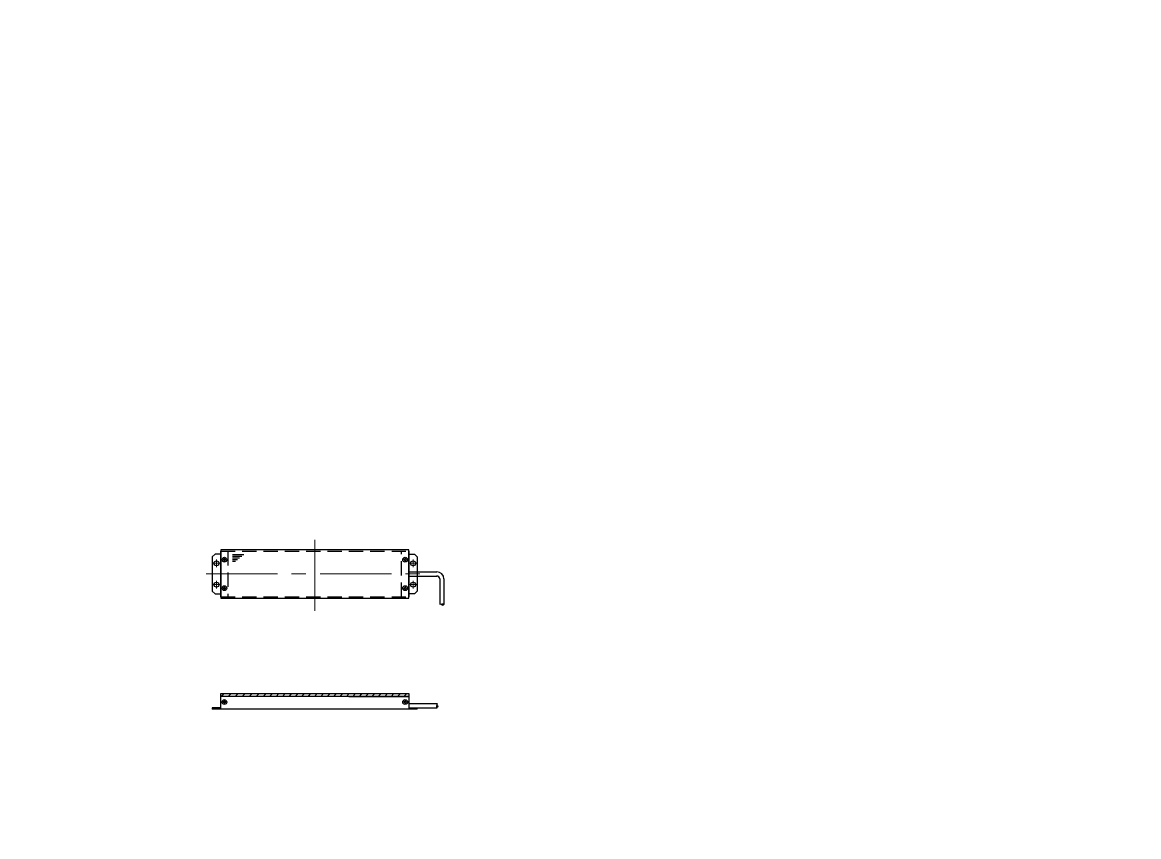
# Paper-space layout 'A3_1_2' of a CAD drawing. Header units: millimetres. Extents: x 0 to 392, y 0 to 286.
# The model-space entities are those that its viewports show. They can reach past a viewport. Long polylines and large blocks are cut down to what shows.
import ezdxf

# ---------------------------------------------------------------- set-up
doc = ezdxf.new("R2010")
doc.units = ezdxf.units.MM
doc.linetypes.add('CENTER', pattern=[2, 1.25, -0.25, 0.25, -0.25])
doc.linetypes.add('HIDDEN', pattern=[0.375, 0.25, -0.125])
doc.layers.get('0').update_dxf_attribs({"lineweight": 30})
doc.layers.add('2KD_寸法１', color=7, linetype='Continuous', lineweight=15)
doc.layers.add('PINOFF', color=6, linetype='Continuous', lineweight=9)
doc.layers.get('PINOFF').freeze()

# ---------------------------------------------------------------- blocks, each defined once
blk = doc.blocks.new('A$C50C030A1')
for p, q in [((-0.3, 0.2), (-0.6, 0.2)), ((-0.3, 0.2), (-0.2, 0.3)), ((-0.2, 0.3), (-0.2, 0.6)), ((0.2, 0.3), (0.2, 0.6)), ((0.2, 0.3), (0.3, 0.2)), ((0.3, 0.2), (0.6, 0.2)), ((-0.3, -0.2), (-0.6, -0.2)), ((-0.2, -0.3), (-0.3, -0.2)), ((-0.2, -0.3), (-0.2, -0.6)), ((0.3, -0.2), (0.2, -0.3)), ((0.2, -0.3), (0.2, -0.6)), ((0.3, -0.2), (0.6, -0.2))]:
    blk.add_line(p, q)
blk.add_circle((0, 0), 1.7)
for centre, major_axis in [((-0.6, 0), (-0.4, 0)), ((0, 0.6), (0, 0.4)), ((0.6, 0), (0.4, 0)), ((0, -0.6), (0, -0.4))]:
    blk.add_ellipse(centre, major_axis=major_axis, ratio=0.5, start_param=-1.570795, end_param=1.570795)
blk = doc.blocks.new('A$C69E816FE')
for p, q in [((0, 12), (20, 12)), ((0, 9), (16.4, 9)), ((0, 6), (12.7, 6)), ((0, 3), (9.1, 3)), ((0, 0), (5.4, 0))]:
    blk.add_line(p, q)
blk = doc.blocks.new('A$C2C9969CB')
for p, q in [((-66, 34), (-66, 0)), ((66, 34), (-66, 34)), ((-66, 1), (-66, 33)), ((66, 0), (66, 34)), ((66, 33), (66, 1)), ((-70, 31), (-72, 29)), ((-72, 29), (-72, 5)), ((-66, 31), (-70, 31)), ((66, 31), (70, 31)), ((70, 31), (72, 29)), ((72, 29), (72, 5)), ((66, 18.5), (85.69, 18.5)), ((66, 15.5), (85.92, 15.5)), ((87.72, 13.51), (87.72, -4.52)), ((90.72, 13.49), (90.72, -4.52)), ((-70, 3), (-72, 5)), ((-70, 3), (-66, 3)), ((-66, 0), (66, 0)), ((66, 0), (66, 6)), ((70, 3), (66, 3)), ((70, 3), (72, 5))]:
    blk.add_line(p, q)
at = {"linetype": 'HIDDEN', "ltscale": 10}
for p, q in [((-66, 33), (66, 33)), ((-61, 33), (-61, 1)), ((61, 1), (61, 33)), ((-66, 1), (66, 1))]:
    blk.add_line(p, q, dxfattribs=at)
for centre in [(-69, 24.5), (69, 24.5), (-69, 9.5), (69, 9.5)]:
    blk.add_circle(centre, 1.75)
for centre, radius, start, end in [((85.67, 13.45), 5.05, 0.50815, 89.76221), ((85.72, 13.51), 2, 0, 95.64566), ((88.4, -5.16), 0.936, 46.68202, 136.38325)]:
    blk.add_arc(centre, radius, start, end)
at = {"extrusion": (0, 0, -1)}
blk.add_ellipse((89.88, -4.52), major_axis=(-0.842, 0), ratio=0.448876, start_param=4.712389, end_param=10.995574, dxfattribs=at)
for p in [(-63.5, 27), (63.5, 27), (-63.5, 7), (63.5, 7)]:
    blk.add_blockref('A$C50C030A1', p)
at = {"xscale": 0.3999999999999772, "yscale": 0.3999999999999772, "zscale": 0.4}
blk.add_blockref('A$C69E816FE', (-57.89, 25.89), dxfattribs=at)
blk = doc.blocks.new('A$C2A24600E')
for p, q in [((6, 11), (138, 11)), ((6, 0), (6, 9)), ((138, 9), (6, 9)), ((6, 1), (6, 9)), ((6.08, 9), (6.08, 11)), ((6.6, 9.22), (8.38, 11)), ((11.5, 9.22), (13.28, 11)), ((16.4, 9.22), (18.18, 11)), ((21.3, 9.22), (23.08, 11)), ((26.2, 9.22), (27.98, 11)), ((31.1, 9.22), (32.88, 11)), ((36, 9.22), (37.78, 11)), ((40.27, 9), (42.27, 11)), ((40.29, 9), (42.29, 11)), ((44.76, 9), (46.76, 11)), ((44.78, 9), (46.78, 11)), ((49.25, 9), (51.25, 11)), ((49.27, 9), (51.27, 11)), ((53.74, 9), (55.74, 11)), ((53.76, 9), (55.76, 11)), ((58.23, 9), (60.23, 11)), ((58.25, 9), (60.25, 11)), ((62.72, 9), (64.72, 11)), ((62.74, 9), (64.74, 11)), ((67.21, 9), (69.21, 11)), ((67.23, 9), (69.23, 11)), ((71.7, 9), (73.7, 11)), ((71.72, 9), (73.72, 11)), ((76.19, 9), (78.19, 11)), ((76.21, 9), (78.21, 11)), ((80.68, 9), (82.68, 11)), ((80.7, 9), (82.7, 11)), ((85.17, 9), (87.17, 11)), ((85.19, 9), (87.19, 11)), ((87, 10.83), (87.17, 11)), ((89.66, 9), (91.66, 11)), ((89.68, 9), (91.68, 11)), ((94.15, 9), (96.15, 11)), ((94.17, 9), (96.17, 11)), ((96, 9), (138, 9)), ((98.64, 9), (100.64, 11)), ((98.66, 9), (100.66, 11)), ((103.13, 9), (105.13, 11)), ((103.15, 9), (105.15, 11)), ((107.62, 9), (109.62, 11)), ((107.64, 9), (109.64, 11)), ((112.11, 9), (114.11, 11)), ((116.6, 9), (118.6, 11)), ((121.09, 9), (123.09, 11)), ((125.58, 9), (127.58, 11)), ((130.07, 9), (132.07, 11)), ((134.56, 9), (136.56, 11)), ((138, 11), (138, 9)), ((138, 9), (138, 0)), ((138, 9), (138, 1)), ((6, 1), (0, 1)), ((0, 1), (0, 0)), ((6, 0), (0, 0)), ((3, 0), (3, 1)), ((6, 0), (6, 1)), ((138, 0), (6, 0)), ((8.2, 5.2), (7.9, 5.2)), ((8.2, 4.8), (7.9, 4.8)), ((8.2, 5.2), (8.3, 5.3)), ((8.3, 4.7), (8.2, 4.8)), ((8.3, 5.3), (8.3, 5.6)), ((8.3, 4.7), (8.3, 4.4)), ((8.7, 5.3), (8.7, 5.6)), ((8.7, 5.3), (8.8, 5.2)), ((8.8, 4.8), (8.7, 4.7)), ((8.7, 4.7), (8.7, 4.4)), ((8.8, 5.2), (9.1, 5.2)), ((8.8, 4.8), (9.1, 4.8)), ((135.2, 5.2), (134.9, 5.2)), ((135.2, 4.8), (134.9, 4.8)), ((135.2, 5.2), (135.3, 5.3)), ((135.3, 4.7), (135.2, 4.8)), ((135.3, 5.3), (135.3, 5.6)), ((135.3, 4.7), (135.3, 4.4)), ((135.7, 5.3), (135.7, 5.6)), ((135.7, 5.3), (135.8, 5.2)), ((135.8, 4.8), (135.7, 4.7)), ((135.7, 4.7), (135.7, 4.4)), ((135.8, 5.2), (136.1, 5.2)), ((135.8, 4.8), (136.1, 4.8)), ((138, 4), (158, 4)), ((138, 1), (158, 1)), ((144, 0), (138, 0)), ((141, 0), (141, 1)), ((144, 0), (144, 1))]:
    blk.add_line(p, q)
for centre in [(8.5, 5), (135.5, 5)]:
    blk.add_circle(centre, 1.7)
blk.add_arc((158.65, 3.42), 0.936, 133.61675, 223.31798)
for centre, major_axis, ratio, start_param, end_param in [((7.9, 5), (-0.4, 0), 0.5, -1.570795, 1.570795), ((8.5, 5.6), (0, 0.4), 0.5, -1.570795, 1.570795), ((8.5, 4.4), (0, -0.4), 0.5, -1.570795, 1.570795), ((9.1, 5), (0.4, 0), 0.5, -1.570795, 1.570795), ((134.9, 5), (-0.4, 0), 0.5, -1.570795, 1.570795), ((135.5, 5.6), (0, 0.4), 0.5, -1.570795, 1.570795), ((135.5, 4.4), (0, -0.4), 0.5, -1.570795, 1.570795), ((136.1, 5), (0.4, 0), 0.5, -1.570795, 1.570795), ((158, 1.94), (0, -0.842), 0.448876, -3.141592653589792, 3.141592653589792)]:
    blk.add_ellipse(centre, major_axis=major_axis, ratio=ratio, start_param=start_param, end_param=end_param)

msp = doc.modelspace()

# ---------------------------------------------------------------- linework, layer by layer
at = {"layer": '2KD_寸法１', "linetype": 'CENTER', "ltscale": 10}
for p, q in [((204.401, 157.517), (204.401, 209.517)), ((128.151, 183.517), (280.651, 183.517))]:
    msp.add_line(p, q, dxfattribs=at)
at = {"layer": '2KD_寸法１'}
for p, q in [((138.151, 191.017), (132.651, 191.017)), ((135.401, 193.767), (135.401, 188.267)), ((270.651, 191.017), (276.151, 191.017)), ((273.401, 193.767), (273.401, 188.267)), ((138.151, 176.017), (132.651, 176.017)), ((135.401, 178.767), (135.401, 173.267)), ((270.651, 176.017), (276.151, 176.017)), ((273.401, 178.767), (273.401, 173.267))]:
    msp.add_line(p, q, dxfattribs=at)

# ---------------------------------------------------------------- block references
for name, p in [('A$C2C9969CB', (204.401, 166.517)), ('A$C2A24600E', (132.401, 88.549))]:
    msp.add_blockref(name, p)

psp = doc.layouts.new('A3_1_2')

# ---------------------------------------------------------------- viewports
at = {"layer": 'PINOFF', "color": 7, "lineweight": 0}
psp.add_viewport(center=(195.5, 142.5), size=(392, 286), view_center_point=(391, 285), view_height=572.00001, dxfattribs=at)

doc.saveas('drawing.dxf')
